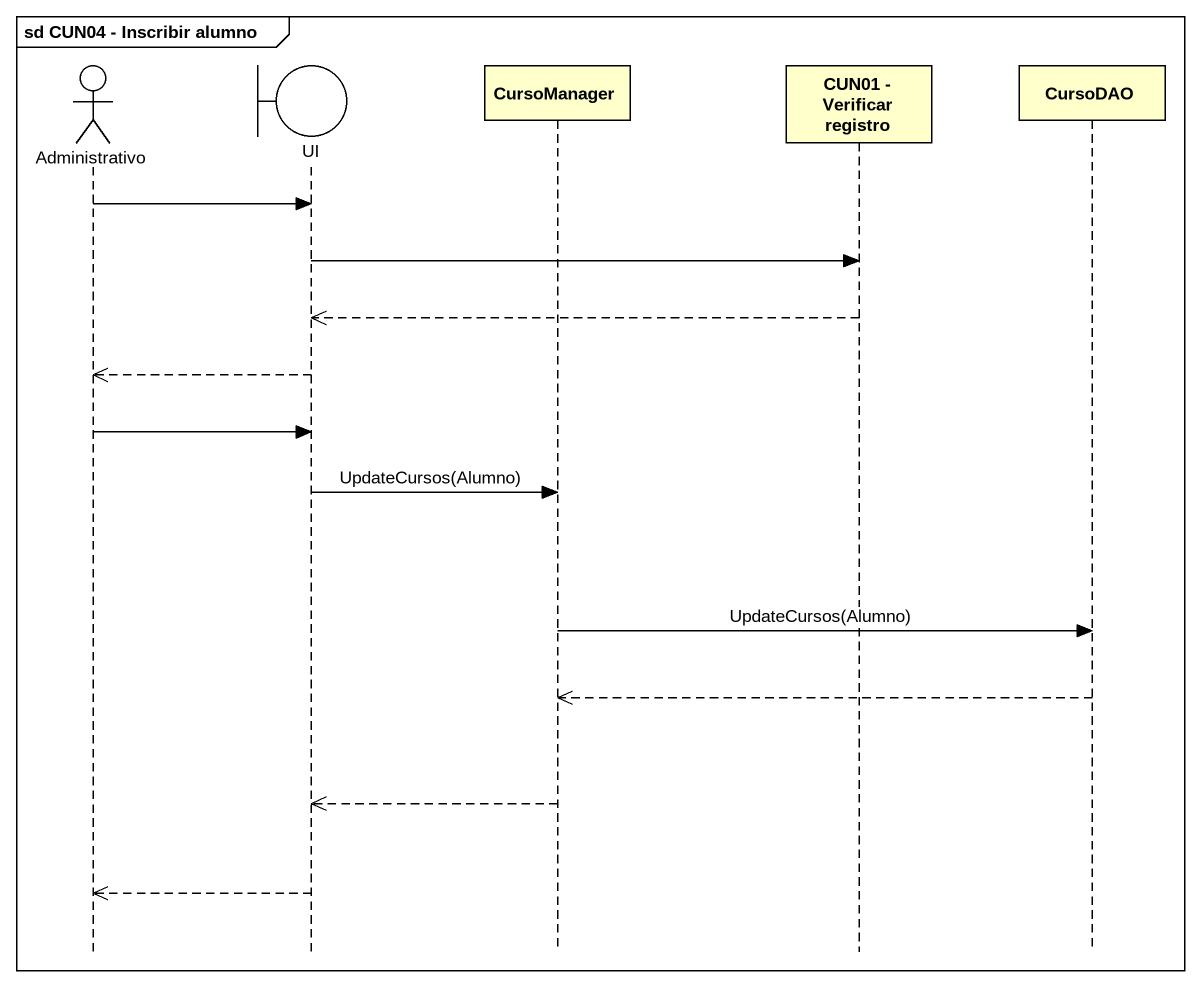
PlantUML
@startuml
mainframe sd CUN04 - Inscribir alumno
hide footbox
actor Administrativo
boundary UI
participant CursoManager
participant "CUN01 - Verificar registro" as CUN01_Verificar_registro
participant CursoDAO

Administrativo -> UI
UI -> CUN01_Verificar_registro
CUN01_Verificar_registro -->> UI
UI -->> Administrativo
Administrativo -> UI
UI -> CursoManager : UpdateCursos(Alumno)
CursoManager -> CursoDAO : UpdateCursos(Alumno)
CursoDAO -->> CursoManager
CursoManager -->> UI
UI -->> Administrativo
@enduml
